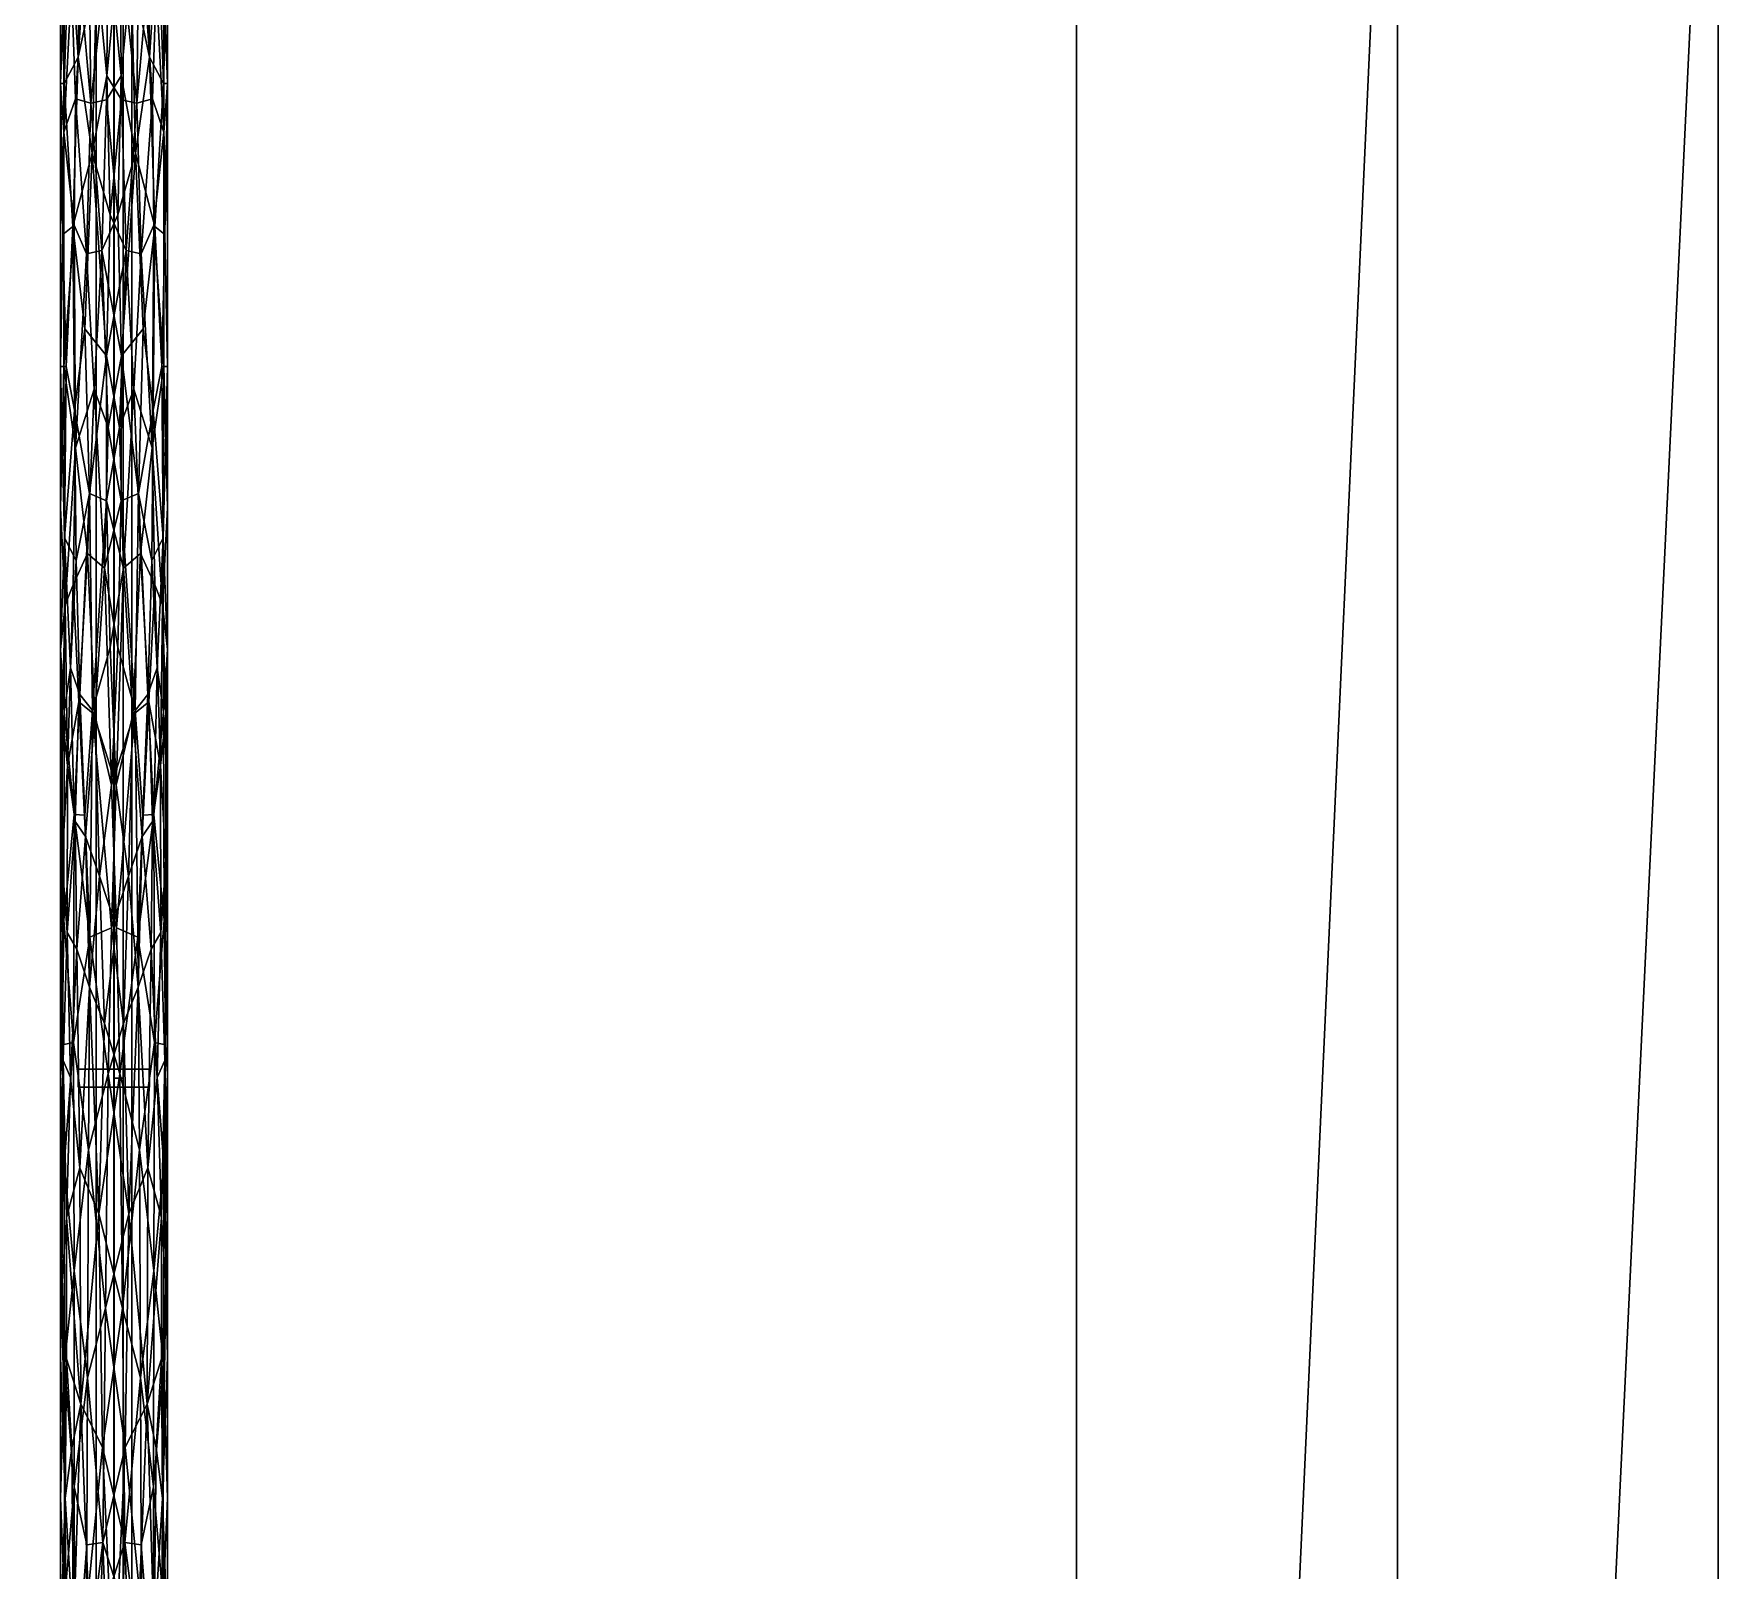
# Model space of a CAD drawing. Header units: inches. Extents: x -2369 to 1860, y -2231 to 2192.
# Drawn here: x -405.86 to -358.61, y 160.49 to 203.61 of the extents above; entities that cross this region are included whole.
import ezdxf

# ---------------------------------------------------------------- set-up
doc = ezdxf.new("R2010")
doc.units = ezdxf.units.IN
doc.header["$MEASUREMENT"] = 0
for name, color, linetype, lineweight in [('A-FLOR', 192, 'Continuous', 13), ('A-FLOR-HRAL', 11, 'Continuous', 9), ('A-ROOF', 132, 'Continuous', 13), ('A-WALL', 113, 'Continuous', 13), ('C-TOPO', 7, 'Continuous', 9)]:
    doc.layers.add(name, color=color, linetype=linetype, lineweight=lineweight)

# ---------------------------------------------------------------- blocks, each defined once
blk = doc.blocks.new('Railing - 2_ 8_-381593-_3D_')
at = {"layer": 'A-FLOR-HRAL', "transparency": 33554496}
mesh = blk.add_polyface(dxfattribs=at)
corners = [(0.007, -16), (0.007, -16, 23.5), (0.007, 16, 23.5), (0.007, 16)]
mesh.append_faces([[corners[k] for k in face] for face in [(0, 1, 2, 3)]])
mesh = blk.add_polyface(dxfattribs=at)
corners = [(0.257, 16), (0.007, 16), (0.007, 16, 23.5), (0.257, 16, 23.5)]
mesh.append_faces([[corners[k] for k in face] for face in [(0, 1, 2, 3)]])
mesh = blk.add_polyface(dxfattribs=at)
corners = [(0.257, 16, 23.5), (0.007, 16, 23.5), (0.007, -16, 23.5), (0.257, -16, 23.5)]
mesh.append_faces([[corners[k] for k in face] for face in [(0, 1, 2, 3)]])
mesh = blk.add_polyface(dxfattribs=at)
corners = [(0.257, -16), (0.007, -16), (0.007, 16), (0.257, 16)]
mesh.append_faces([[corners[k] for k in face] for face in [(0, 1, 2, 3)]])
mesh = blk.add_polyface(dxfattribs=at)
corners = [(0.257, 16, 23.5), (0.257, -16, 23.5), (0.257, -16), (0.257, 16)]
mesh.append_faces([[corners[k] for k in face] for face in [(0, 1, 2, 3)]])
mesh = blk.add_polyface(dxfattribs=at)
corners = [(0.257, -16, 23.5), (0.007, -16, 23.5), (0.007, -16), (0.257, -16)]
mesh.append_faces([[corners[k] for k in face] for face in [(0, 1, 2, 3)]])
blk = doc.blocks.new('Railing - 2_ x 1_2_-368029-_3D_')
at = {"layer": 'A-FLOR-HRAL'}
mesh = blk.add_polyface(dxfattribs=at)
corners = [(1, 0.25, 34.869), (1, 0.25), (-1, 0.25), (-1, 0.25, 34.869)]
mesh.append_faces([[corners[k] for k in face] for face in [(0, 1, 2, 3)]])
mesh = blk.add_polyface(dxfattribs=at)
corners = [(-1, 0.25, 34.869), (-1, 0.25), (-1, -0.25), (-1, -0.25, 34.869)]
mesh.append_faces([[corners[k] for k in face] for face in [(0, 1, 2, 3)]])
mesh = blk.add_polyface(dxfattribs=at)
corners = [(-1, 0.25, 34.869), (-1, -0.25, 34.869), (1, -0.25, 34.869), (1, 0.25, 34.869)]
mesh.append_faces([[corners[k] for k in face] for face in [(0, 1, 2, 3)]])
mesh = blk.add_polyface(dxfattribs=at)
corners = [(1, 0.25), (1, -0.25), (-1, -0.25), (-1, 0.25)]
mesh.append_faces([[corners[k] for k in face] for face in [(0, 1, 2, 3)]])
mesh = blk.add_polyface(dxfattribs=at)
corners = [(1, -0.25, 34.869), (1, -0.25), (1, 0.25), (1, 0.25, 34.869)]
mesh.append_faces([[corners[k] for k in face] for face in [(0, 1, 2, 3)]])
mesh = blk.add_polyface(dxfattribs=at)
corners = [(-1, -0.25, 34.869), (-1, -0.25), (1, -0.25), (1, -0.25, 34.869)]
mesh.append_faces([[corners[k] for k in face] for face in [(0, 1, 2, 3)]])
blk = doc.blocks.new('Railing - Railing-383518-_3D_')
for name, p in [('Railing - 2_ 8_-381593-_3D_', (-403.611, 190.297, 305)), ('Railing - 2_ x 1_2_-368029-_3D_', (-403.611, 174.297, 301)), ('Railing - 2_ 8_-381593-_3D_', (-403.611, 158.297, 305))]:
    blk.add_blockref(name, p)
at = {"layer": 'A-FLOR-HRAL'}
mesh = blk.add_polyface(dxfattribs=at)
corners = [(-404.111, 317.329, 333.5), (-404.111, 63.265, 333.5), (-403.111, 63.265, 333.5), (-403.111, 317.329, 333.5)]
mesh.append_faces([[corners[k] for k in face] for face in [(0, 1, 2, 3)]])
mesh = blk.add_polyface(dxfattribs=at)
corners = [(-403.111, 317.329, 332.5), (-403.111, 63.265, 332.5), (-404.111, 63.265, 332.5), (-404.111, 317.329, 332.5)]
mesh.append_faces([[corners[k] for k in face] for face in [(0, 1, 2, 3)]])
mesh = blk.add_polyface(dxfattribs=at)
corners = [(-404.111, 317.329, 332.5), (-404.111, 63.265, 332.5), (-404.111, 63.265, 333.5), (-404.111, 317.329, 333.5)]
mesh.append_faces([[corners[k] for k in face] for face in [(0, 1, 2, 3)]])
mesh = blk.add_polyface(dxfattribs=at)
corners = [(-404.111, 317.329, 329.5), (-404.111, 63.265, 329.5), (-403.111, 63.265, 329.5), (-403.111, 317.329, 329.5)]
mesh.append_faces([[corners[k] for k in face] for face in [(0, 1, 2, 3)]])
mesh = blk.add_polyface(dxfattribs=at)
corners = [(-403.111, 317.329, 328.5), (-403.111, 63.265, 328.5), (-404.111, 63.265, 328.5), (-404.111, 317.329, 328.5)]
mesh.append_faces([[corners[k] for k in face] for face in [(0, 1, 2, 3)]])
mesh = blk.add_polyface(dxfattribs=at)
corners = [(-404.111, 317.329, 328.5), (-404.111, 63.265, 328.5), (-404.111, 63.265, 329.5), (-404.111, 317.329, 329.5)]
mesh.append_faces([[corners[k] for k in face] for face in [(0, 1, 2, 3)]])
mesh = blk.add_polyface(dxfattribs=at)
corners = [(-403.111, 317.329, 333.5), (-403.111, 63.265, 333.5), (-403.111, 63.265, 332.5), (-403.111, 317.329, 332.5)]
mesh.append_faces([[corners[k] for k in face] for face in [(0, 1, 2, 3)]])
mesh = blk.add_polyface(dxfattribs=at)
corners = [(-403.111, 317.329, 329.5), (-403.111, 63.265, 329.5), (-403.111, 63.265, 328.5), (-403.111, 317.329, 328.5)]
mesh.append_faces([[corners[k] for k in face] for face in [(0, 1, 2, 3)]])
blk = doc.blocks.new('Top Rail Type - Top Rail_Internal_-383686-_3D_')
at = {"layer": 'A-FLOR-HRAL'}
mesh = blk.add_polyface(dxfattribs=at)
corners = [(-404.33, 208.244, 336.013), (-403.775, 206.176, 335.882), (-404.258, 201.66, 335.985), (-405.012, 200.847, 336.598), (-405.111, 202.207, 337), (-405.01, 204.976, 336.594), (-404.689, 201.777, 336.217), (-404.507, 204.5, 336.098), (-403.819, 201.748, 335.886), (-403.952, 197.52, 335.904), (-402.61, 202.946, 336.162), (-403.004, 200.254, 335.971), (-403.131, 205.358, 335.934), (-403.257, 211.549, 335.907), (-402.216, 202.207, 336.587), (-402.111, 202.207, 337), (-402.179, 197.975, 336.665), (-404.648, 208.07, 336.187), (-405.015, 209.103, 336.604), (-404.8, 204.968, 336.314), (-404.728, 198.237, 336.249), (-404.379, 197.429, 336.034), (-403.408, 202.424, 335.885), (-402.111, 206.176, 337), (-402.677, 209.165, 336.12), (-402.367, 206.599, 336.372), (-402.46, 198.199, 336.279), (-402.174, 207.767, 336.677), (-403.505, 198.521, 335.878), (-405.111, 206.176, 337), (-405.111, 198.237, 337)]
mesh.append_faces([[corners[k] for k in face] for face in [(29, 5, 4)]], dxfattribs={"vtx0": -1, "vtx1": -1})
mesh.append_faces([[corners[k] for k in face] for face in [(0, 1, 2), (3, 4, 5), (6, 7, 2), (2, 8, 9), (10, 11, 12), (1, 13, 12), (14, 15, 16), (17, 0, 7), (18, 17, 19), (6, 20, 3), (21, 6, 2), (22, 12, 11), (5, 19, 3), (22, 8, 1), (10, 12, 24), (25, 10, 24), (26, 10, 14), (25, 14, 10), (27, 23, 14), (25, 27, 14), (19, 17, 7), (19, 7, 6), (2, 7, 0), (19, 6, 3), (28, 8, 22), (8, 2, 1), (28, 22, 11), (12, 22, 1), (10, 26, 11), (5, 18, 19), (18, 5, 29)]], dxfattribs={"vtx0": -1, "vtx1": -1, "vtx2": -1})
mesh.append_faces([[corners[k] for k in face] for face in [(3, 30, 4)]], dxfattribs={"vtx0": -1, "vtx2": -1})
mesh.append_faces([[corners[k] for k in face] for face in [(23, 15, 14)]], dxfattribs={"vtx1": -1, "vtx2": -1})
mesh = blk.add_polyface(dxfattribs=at)
corners = [(-402.892, 208.244, 337.987), (-403.448, 206.176, 338.118), (-402.964, 201.66, 338.015), (-402.21, 200.847, 337.402), (-402.111, 202.207, 337), (-402.212, 204.976, 337.406), (-402.533, 201.777, 337.783), (-402.715, 204.5, 337.902), (-403.403, 201.748, 338.114), (-403.27, 197.52, 338.096), (-404.612, 202.946, 337.838), (-404.218, 200.254, 338.029), (-404.091, 205.358, 338.066), (-403.965, 211.549, 338.093), (-402.575, 208.07, 337.813), (-402.207, 209.103, 337.396), (-402.423, 204.968, 337.686), (-402.494, 198.237, 337.751), (-402.843, 197.429, 337.966), (-403.814, 202.424, 338.115), (-405.048, 207.767, 337.323), (-405.111, 206.176, 337), (-405.006, 202.207, 337.413), (-404.545, 209.165, 337.88), (-404.855, 206.599, 337.628), (-404.762, 198.199, 337.721), (-405.111, 202.207, 337), (-405.043, 197.975, 337.335), (-403.718, 198.521, 338.122), (-402.111, 206.176, 337), (-402.111, 198.237, 337)]
mesh.append_faces([[corners[k] for k in face] for face in [(29, 5, 4)]], dxfattribs={"vtx0": -1, "vtx1": -1})
mesh.append_faces([[corners[k] for k in face] for face in [(0, 1, 2), (3, 4, 5), (6, 7, 2), (2, 8, 9), (10, 11, 12), (1, 13, 12), (14, 0, 7), (15, 14, 16), (6, 17, 3), (18, 6, 2), (19, 12, 11), (20, 21, 22), (5, 16, 3), (19, 8, 1), (10, 12, 23), (24, 10, 23), (25, 10, 22), (24, 22, 10), (22, 26, 27), (24, 20, 22), (16, 14, 7), (16, 7, 6), (2, 7, 0), (16, 6, 3), (28, 8, 19), (8, 2, 1), (28, 19, 11), (12, 19, 1), (10, 25, 11), (5, 15, 16), (15, 5, 29)]], dxfattribs={"vtx0": -1, "vtx1": -1, "vtx2": -1})
mesh.append_faces([[corners[k] for k in face] for face in [(3, 30, 4), (22, 21, 26)]], dxfattribs={"vtx0": -1, "vtx2": -1})
mesh = blk.add_polyface(dxfattribs=at)
corners = [(-404.728, 198.237, 336.249), (-405.012, 194.267, 336.598), (-405.012, 200.847, 336.598), (-403.875, 188.606, 335.893), (-404.166, 193.634, 335.955), (-403.77, 192.552, 335.881), (-402.111, 198.237, 337), (-402.111, 194.267, 337), (-402.179, 197.975, 336.665), (-402.111, 202.207, 337), (-402.509, 193.044, 336.237), (-402.795, 195.327, 336.056), (-402.46, 198.199, 336.279), (-404.379, 197.429, 336.034), (-404.258, 201.66, 335.985), (-403.952, 197.52, 335.904), (-404.686, 191.983, 336.216), (-404.353, 189.022, 336.022), (-403.505, 198.521, 335.878), (-403.402, 194.569, 335.886), (-405.111, 194.267, 337), (-405.111, 198.237, 337), (-405.111, 190.297, 337), (-404.975, 187.579, 336.532), (-402.926, 190.7, 335.999), (-402.551, 188.822, 336.204), (-402.269, 194.267, 336.498), (-402.229, 189.459, 336.563), (-403.004, 200.254, 335.971), (-403.404, 190.495, 335.886), (-404.689, 201.777, 336.217), (-403.819, 201.748, 335.886), (-402.216, 202.207, 336.587)]
mesh.append_faces([[corners[k] for k in face] for face in [(0, 1, 2), (3, 4, 5), (10, 11, 12), (13, 14, 15), (1, 0, 16), (17, 16, 4), (18, 19, 15), (22, 1, 23), (16, 13, 4), (16, 23, 1), (24, 10, 25), (26, 27, 10), (18, 28, 19), (11, 28, 12), (29, 5, 19), (15, 19, 5), (29, 19, 24), (11, 19, 28), (13, 0, 30), (0, 13, 16), (4, 13, 15), (4, 15, 5), (31, 18, 15), (26, 7, 27), (8, 26, 12), (26, 10, 12), (11, 10, 24), (11, 24, 19), (32, 8, 12), (26, 8, 7)]], dxfattribs={"vtx0": -1, "vtx1": -1, "vtx2": -1})
mesh.append_faces([[corners[k] for k in face] for face in [(1, 22, 20)]], dxfattribs={"vtx0": -1, "vtx2": -1})
mesh.append_faces([[corners[k] for k in face] for face in [(1, 20, 21, 2)]], dxfattribs={"vtx0": -1, "vtx2": -1, "vtx3": -1})
mesh.append_faces([[corners[k] for k in face] for face in [(6, 7, 8, 9)]], dxfattribs={"vtx1": -1, "vtx2": -1})
mesh = blk.add_polyface(dxfattribs=at)
corners = [(-403.057, 193.634, 338.045), (-403.453, 192.552, 338.119), (-403.347, 188.606, 338.107), (-402.536, 191.983, 337.784), (-402.843, 197.429, 337.966), (-405.111, 198.237, 337), (-405.111, 194.267, 337), (-405.043, 197.975, 337.335), (-405.111, 202.207, 337), (-404.713, 193.044, 337.763), (-404.428, 195.327, 337.944), (-404.762, 198.199, 337.721), (-402.964, 201.66, 338.015), (-403.27, 197.52, 338.096), (-402.21, 194.267, 337.402), (-402.494, 198.237, 337.751), (-402.869, 189.022, 337.978), (-403.718, 198.521, 338.122), (-403.82, 194.569, 338.114), (-402.111, 194.267, 337), (-402.111, 198.237, 337), (-402.21, 200.847, 337.402), (-404.297, 190.7, 338.001), (-402.111, 190.297, 337), (-402.247, 187.579, 337.468), (-404.671, 188.822, 337.796), (-404.954, 194.267, 337.502), (-404.993, 189.459, 337.437), (-404.218, 200.254, 338.029), (-403.818, 190.495, 338.114), (-402.533, 201.777, 337.783), (-403.403, 201.748, 338.114), (-405.006, 202.207, 337.413)]
mesh.append_faces([[corners[k] for k in face] for face in [(0, 1, 2), (3, 4, 0), (9, 10, 11), (4, 12, 13), (14, 15, 3), (16, 3, 0), (17, 18, 13), (22, 10, 9), (23, 14, 24), (15, 14, 21), (3, 24, 14), (22, 9, 25), (26, 27, 9), (17, 28, 18), (10, 28, 11), (29, 1, 18), (13, 18, 1), (29, 18, 22), (10, 18, 28), (4, 15, 30), (15, 4, 3), (0, 4, 13), (0, 13, 1), (31, 17, 13), (26, 6, 27), (7, 26, 11), (26, 9, 11), (10, 22, 18), (32, 7, 11), (26, 7, 6)]], dxfattribs={"vtx0": -1, "vtx1": -1, "vtx2": -1})
mesh.append_faces([[corners[k] for k in face] for face in [(14, 23, 19)]], dxfattribs={"vtx0": -1, "vtx2": -1})
mesh.append_faces([[corners[k] for k in face] for face in [(14, 19, 20, 21)]], dxfattribs={"vtx0": -1, "vtx2": -1, "vtx3": -1})
mesh.append_faces([[corners[k] for k in face] for face in [(5, 6, 7, 8)]], dxfattribs={"vtx1": -1, "vtx2": -1})
mesh = blk.add_polyface(dxfattribs=at)
corners = [(-404.757, 188.139, 336.274), (-404.686, 191.983, 336.216), (-404.353, 189.022, 336.022), (-402.551, 188.822, 336.204), (-402.229, 189.459, 336.563), (-402.395, 185.811, 336.341), (-402.66, 185.059, 336.13), (-402.926, 190.7, 335.999), (-403.875, 188.606, 335.893), (-403.404, 190.495, 335.886), (-403.504, 186.395, 335.878), (-402.509, 193.044, 336.237), (-404.975, 187.579, 336.532), (-404.915, 183.069, 336.444), (-405.067, 184.469, 336.729), (-405.111, 186.328, 337), (-402.798, 181.68, 336.055), (-402.494, 181.697, 336.249), (-404.166, 193.634, 335.955), (-403.013, 184.614, 335.968), (-402.111, 190.297, 337), (-402.111, 186.328, 337), (-402.111, 194.267, 337), (-404.146, 184.492, 335.949), (-404.592, 184.861, 336.149), (-404.404, 181.08, 336.045), (-403.675, 182.519, 335.876), (-403.77, 192.552, 335.881), (-405.111, 190.297, 337), (-405.111, 182.358, 337), (-404.695, 181.497, 336.222), (-402.216, 184.579, 336.586), (-402.111, 182.358, 337)]
mesh.append_faces([[corners[k] for k in face] for face in [(28, 12, 15)]], dxfattribs={"vtx0": -1, "vtx1": -1})
mesh.append_faces([[corners[k] for k in face] for face in [(0, 1, 2), (3, 4, 5), (6, 7, 3), (8, 9, 10), (3, 11, 4), (12, 13, 14), (14, 15, 12), (16, 6, 17), (8, 2, 18), (12, 1, 0), (19, 7, 6), (3, 5, 6), (2, 23, 24), (8, 23, 2), (24, 23, 25), (8, 10, 26), (23, 8, 26), (27, 9, 8), (24, 13, 0), (10, 19, 26), (10, 9, 19), (30, 13, 24), (12, 0, 13), (24, 0, 2), (9, 7, 19), (19, 6, 16), (31, 17, 5), (6, 5, 17), (4, 31, 5), (21, 31, 4)]], dxfattribs={"vtx0": -1, "vtx1": -1, "vtx2": -1})
mesh.append_faces([[corners[k] for k in face] for face in [(14, 29, 15)]], dxfattribs={"vtx0": -1, "vtx2": -1})
mesh.append_faces([[corners[k] for k in face] for face in [(20, 21, 4, 22), (21, 32, 31)]], dxfattribs={"vtx1": -1, "vtx2": -1})
mesh = blk.add_polyface(dxfattribs=at)
corners = [(-404.671, 188.822, 337.796), (-404.993, 189.459, 337.437), (-404.827, 185.811, 337.659), (-404.563, 185.059, 337.87), (-404.297, 190.7, 338.001), (-403.347, 188.606, 338.107), (-403.818, 190.495, 338.114), (-403.718, 186.395, 338.122), (-402.155, 184.469, 337.271), (-402.247, 187.579, 337.468), (-402.307, 183.069, 337.556), (-402.466, 188.139, 337.726), (-402.536, 191.983, 337.784), (-402.869, 189.022, 337.978), (-402.111, 186.328, 337), (-404.424, 181.68, 337.945), (-404.728, 181.697, 337.751), (-403.057, 193.634, 338.045), (-404.209, 184.614, 338.032), (-405.111, 190.297, 337), (-405.111, 186.328, 337), (-405.111, 194.267, 337), (-403.076, 184.492, 338.051), (-402.63, 184.861, 337.851), (-402.818, 181.08, 337.955), (-403.547, 182.519, 338.124), (-403.453, 192.552, 338.119), (-402.111, 190.297, 337), (-402.111, 182.358, 337), (-402.528, 181.497, 337.778), (-404.713, 193.044, 337.763), (-405.006, 184.579, 337.414), (-405.111, 182.358, 337)]
mesh.append_faces([[corners[k] for k in face] for face in [(27, 9, 14)]], dxfattribs={"vtx0": -1, "vtx1": -1})
mesh.append_faces([[corners[k] for k in face] for face in [(0, 1, 2), (3, 4, 0), (5, 6, 7), (8, 9, 10), (11, 12, 13), (8, 14, 9), (15, 3, 16), (5, 13, 17), (9, 12, 11), (18, 4, 3), (0, 2, 3), (13, 22, 23), (5, 22, 13), (23, 22, 24), (5, 7, 25), (22, 5, 25), (26, 6, 5), (23, 10, 11), (7, 18, 25), (7, 6, 18), (29, 10, 23), (9, 11, 10), (23, 11, 13), (0, 30, 1), (6, 4, 18), (18, 3, 15), (31, 16, 2), (3, 2, 16), (1, 31, 2), (20, 31, 1)]], dxfattribs={"vtx0": -1, "vtx1": -1, "vtx2": -1})
mesh.append_faces([[corners[k] for k in face] for face in [(8, 28, 14)]], dxfattribs={"vtx0": -1, "vtx2": -1})
mesh.append_faces([[corners[k] for k in face] for face in [(19, 20, 1, 21), (20, 32, 31)]], dxfattribs={"vtx1": -1, "vtx2": -1})
mesh = blk.add_polyface(dxfattribs=at)
corners = [(-402.111, 174.418, 337), (-402.16, 175.231, 336.716), (-402.111, 178.388, 337), (-404.294, 176.854, 335.998), (-404.652, 177.917, 336.19), (-404.404, 181.08, 336.045), (-404.926, 178.388, 336.458), (-405.038, 174.792, 336.654), (-405.064, 180.373, 336.72), (-404.019, 179.964, 335.917), (-404.146, 184.492, 335.949), (-402.494, 181.697, 336.249), (-402.475, 175.297, 336.265), (-402.939, 178.258, 335.994), (-402.216, 184.579, 336.586), (-402.203, 178.728, 336.613), (-403.876, 175.829, 335.893), (-403.542, 178.519, 335.876), (-403.675, 182.519, 335.876), (-403.013, 184.614, 335.968), (-402.111, 182.358, 337), (-404.565, 171.782, 336.132), (-404.695, 181.497, 336.222), (-404.592, 184.861, 336.149), (-404.828, 174.312, 336.342), (-405.111, 178.388, 337), (-405.111, 182.358, 337), (-405.067, 184.469, 336.729), (-404.915, 183.069, 336.444), (-403.448, 174.418, 335.882), (-402.798, 181.68, 336.055)]
mesh.append_faces([[corners[k] for k in face] for face in [(0, 1, 2)]], dxfattribs={"vtx0": -1, "vtx1": -1})
mesh.append_faces([[corners[k] for k in face] for face in [(3, 4, 5), (6, 7, 8), (9, 5, 10), (11, 12, 13), (14, 15, 11), (16, 9, 17), (12, 11, 15), (18, 17, 9), (18, 19, 17), (14, 20, 15), (15, 2, 1), (4, 3, 21), (5, 4, 22), (3, 5, 9), (23, 5, 22), (24, 6, 4), (6, 24, 7), (26, 27, 8), (25, 8, 7), (28, 6, 8), (4, 6, 22), (8, 27, 28), (3, 9, 16), (18, 9, 10), (17, 29, 16), (17, 13, 29), (13, 17, 19), (28, 22, 6), (30, 13, 19), (13, 30, 11), (15, 1, 12)]], dxfattribs={"vtx0": -1, "vtx1": -1, "vtx2": -1})
mesh.append_faces([[corners[k] for k in face] for face in [(15, 20, 2)]], dxfattribs={"vtx0": -1, "vtx2": -1})
mesh.append_faces([[corners[k] for k in face] for face in [(25, 26, 8)]], dxfattribs={"vtx1": -1, "vtx2": -1})
mesh = blk.add_polyface(dxfattribs=at)
corners = [(-405.111, 174.418, 337), (-405.063, 175.231, 337.284), (-405.111, 178.388, 337), (-402.929, 176.854, 338.002), (-402.57, 177.917, 337.81), (-402.818, 181.08, 337.955), (-402.296, 178.388, 337.542), (-402.184, 174.792, 337.346), (-402.158, 180.373, 337.28), (-403.204, 179.964, 338.083), (-403.076, 184.492, 338.051), (-404.728, 181.697, 337.751), (-404.747, 175.297, 337.735), (-404.284, 178.258, 338.006), (-405.006, 184.579, 337.414), (-405.02, 178.728, 337.387), (-403.346, 175.829, 338.107), (-403.68, 178.519, 338.124), (-403.547, 182.519, 338.124), (-404.209, 184.614, 338.032), (-405.111, 182.358, 337), (-402.658, 171.782, 337.868), (-402.528, 181.497, 337.778), (-402.63, 184.861, 337.851), (-402.394, 174.312, 337.658), (-402.111, 178.388, 337), (-402.111, 182.358, 337), (-402.155, 184.469, 337.271), (-402.307, 183.069, 337.556), (-403.775, 174.418, 338.118), (-404.424, 181.68, 337.945)]
mesh.append_faces([[corners[k] for k in face] for face in [(0, 1, 2)]], dxfattribs={"vtx0": -1, "vtx1": -1})
mesh.append_faces([[corners[k] for k in face] for face in [(3, 4, 5), (6, 7, 8), (9, 5, 10), (11, 12, 13), (14, 15, 11), (16, 9, 17), (12, 11, 15), (18, 17, 9), (18, 19, 17), (14, 20, 15), (15, 2, 1), (4, 3, 21), (5, 4, 22), (3, 5, 9), (23, 5, 22), (24, 6, 4), (6, 24, 7), (26, 27, 8), (25, 8, 7), (28, 6, 8), (4, 6, 22), (8, 27, 28), (3, 9, 16), (18, 9, 10), (17, 29, 16), (17, 13, 29), (13, 17, 19), (28, 22, 6), (30, 13, 19), (13, 30, 11), (15, 1, 12)]], dxfattribs={"vtx0": -1, "vtx1": -1, "vtx2": -1})
mesh.append_faces([[corners[k] for k in face] for face in [(15, 20, 2)]], dxfattribs={"vtx0": -1, "vtx2": -1})
mesh.append_faces([[corners[k] for k in face] for face in [(25, 26, 8)]], dxfattribs={"vtx1": -1, "vtx2": -1})
mesh = blk.add_polyface(dxfattribs=at)
corners = [(-402.895, 172.289, 336.011), (-402.869, 165.889, 336.022), (-403.375, 167.843, 335.889), (-405.111, 166.479, 337), (-405.069, 168.464, 336.734), (-404.977, 162.509, 336.534), (-402.939, 178.258, 335.994), (-402.475, 175.297, 336.265), (-405.111, 174.418, 337), (-405.111, 178.388, 337), (-405.038, 174.792, 336.654), (-405.111, 170.449, 337), (-404.942, 170.389, 336.48), (-404.828, 174.312, 336.342), (-404.034, 170.487, 335.921), (-403.448, 174.418, 335.882), (-404.652, 177.917, 336.19), (-404.565, 171.782, 336.132), (-404.543, 165.153, 336.119), (-402.494, 168.896, 336.249), (-402.215, 171.879, 336.59), (-402.16, 175.231, 336.716), (-403.876, 175.829, 335.893), (-403.929, 163.942, 335.901), (-404.294, 176.854, 335.998), (-402.111, 170.449, 337), (-402.222, 166.295, 336.575), (-402.111, 174.418, 337), (-402.497, 162.828, 336.247), (-404.945, 166.418, 336.485), (-402.111, 166.479, 337), (-402.111, 162.509, 337)]
mesh.append_faces([[corners[k] for k in face] for face in [(11, 4, 3)]], dxfattribs={"vtx0": -1, "vtx1": -1})
mesh.append_faces([[corners[k] for k in face] for face in [(0, 1, 2), (3, 4, 5), (0, 6, 7), (12, 10, 13), (14, 15, 2), (13, 16, 17), (17, 14, 18), (15, 6, 0), (19, 7, 20), (21, 20, 7), (2, 15, 0), (19, 0, 7), (14, 22, 15), (23, 14, 2), (24, 14, 17), (23, 18, 14), (20, 25, 26), (26, 19, 20), (27, 20, 21), (26, 28, 19), (1, 19, 28), (12, 29, 4), (19, 1, 0), (12, 17, 18), (12, 13, 17), (10, 4, 11), (12, 4, 10), (29, 12, 18), (24, 22, 14), (4, 29, 5)]], dxfattribs={"vtx0": -1, "vtx1": -1, "vtx2": -1})
mesh.append_faces([[corners[k] for k in face] for face in [(20, 27, 25)]], dxfattribs={"vtx0": -1, "vtx2": -1})
mesh.append_faces([[corners[k] for k in face] for face in [(8, 9, 10, 11), (30, 31, 26, 25)]], dxfattribs={"vtx1": -1, "vtx2": -1})
mesh = blk.add_polyface(dxfattribs=at)
corners = [(-404.327, 172.289, 337.989), (-404.353, 165.889, 337.978), (-403.847, 167.843, 338.111), (-402.111, 166.479, 337), (-402.154, 168.464, 337.266), (-402.246, 162.509, 337.466), (-404.284, 178.258, 338.006), (-404.747, 175.297, 337.735), (-402.111, 174.418, 337), (-402.111, 178.388, 337), (-402.184, 174.792, 337.346), (-402.111, 170.449, 337), (-402.281, 170.389, 337.52), (-402.394, 174.312, 337.658), (-403.189, 170.487, 338.079), (-403.775, 174.418, 338.118), (-402.57, 177.917, 337.81), (-402.658, 171.782, 337.868), (-402.679, 165.153, 337.882), (-404.728, 168.896, 337.751), (-405.008, 171.879, 337.41), (-405.063, 175.231, 337.284), (-403.346, 175.829, 338.107), (-403.293, 163.942, 338.099), (-402.929, 176.854, 338.002), (-405.111, 170.449, 337), (-405, 166.295, 337.425), (-405.111, 174.418, 337), (-404.726, 162.828, 337.753), (-402.277, 166.418, 337.515), (-405.111, 166.479, 337), (-405.111, 162.509, 337)]
mesh.append_faces([[corners[k] for k in face] for face in [(11, 4, 3)]], dxfattribs={"vtx0": -1, "vtx1": -1})
mesh.append_faces([[corners[k] for k in face] for face in [(0, 1, 2), (3, 4, 5), (0, 6, 7), (12, 10, 13), (14, 15, 2), (13, 16, 17), (17, 14, 18), (15, 6, 0), (19, 7, 20), (21, 20, 7), (2, 15, 0), (19, 0, 7), (14, 22, 15), (23, 14, 2), (24, 14, 17), (23, 18, 14), (20, 25, 26), (26, 19, 20), (27, 20, 21), (26, 28, 19), (1, 19, 28), (12, 29, 4), (19, 1, 0), (12, 17, 18), (12, 13, 17), (10, 4, 11), (12, 4, 10), (29, 12, 18), (24, 22, 14), (4, 29, 5)]], dxfattribs={"vtx0": -1, "vtx1": -1, "vtx2": -1})
mesh.append_faces([[corners[k] for k in face] for face in [(20, 27, 25)]], dxfattribs={"vtx0": -1, "vtx2": -1})
mesh.append_faces([[corners[k] for k in face] for face in [(8, 9, 10, 11), (30, 31, 26, 25)]], dxfattribs={"vtx1": -1, "vtx2": -1})
mesh = blk.add_polyface(dxfattribs=at)
corners = [(-403.303, 161.269, 335.899), (-402.869, 165.889, 336.022), (-402.85, 161.205, 336.031), (-403.74, 159.914, 335.879), (-403.929, 163.942, 335.901), (-404.543, 165.153, 336.119), (-404.333, 159.871, 336.014), (-402.497, 162.828, 336.247), (-402.111, 158.539, 337), (-402.22, 153.439, 336.58), (-402.227, 159.64, 336.566), (-402.111, 162.509, 337), (-405.111, 158.539, 337), (-404.977, 162.509, 336.534), (-405.07, 156.554, 336.739), (-403.375, 167.843, 335.889), (-403.924, 155.86, 335.9), (-402.222, 166.295, 336.575), (-402.51, 156.763, 336.236), (-404.957, 158.425, 336.504), (-404.745, 158.668, 336.263), (-404.795, 163.924, 336.309), (-403.078, 155.025, 335.949), (-402.82, 157.507, 336.044), (-404.432, 155.266, 336.058), (-403.489, 156.142, 335.879), (-404.946, 154.718, 336.487), (-405.111, 162.509, 337), (-405.111, 166.479, 337), (-404.945, 166.418, 336.485)]
mesh.append_faces([[corners[k] for k in face] for face in [(0, 1, 2), (0, 3, 4), (5, 4, 6), (1, 7, 2), (8, 9, 10), (12, 13, 14), (0, 4, 15), (6, 3, 16), (17, 10, 7), (18, 7, 10), (9, 18, 10), (11, 10, 17), (14, 13, 19), (15, 1, 0), (20, 21, 5), (22, 0, 23), (2, 7, 18), (6, 16, 24), (6, 24, 20), (6, 20, 5), (25, 0, 22), (0, 25, 3), (19, 20, 26), (19, 13, 20), (29, 21, 13), (13, 21, 20), (21, 29, 5), (4, 3, 6), (16, 3, 25), (2, 18, 23), (2, 23, 0)]], dxfattribs={"vtx0": -1, "vtx1": -1, "vtx2": -1})
mesh.append_faces([[corners[k] for k in face] for face in [(11, 8, 10), (27, 28, 13, 12)]], dxfattribs={"vtx1": -1, "vtx2": -1})
mesh = blk.add_polyface(dxfattribs=at)
corners = [(-403.919, 161.269, 338.101), (-404.353, 165.889, 337.978), (-404.372, 161.205, 337.969), (-403.483, 159.914, 338.121), (-403.293, 163.942, 338.099), (-402.679, 165.153, 337.882), (-402.89, 159.871, 337.986), (-404.726, 162.828, 337.753), (-405.111, 158.539, 337), (-405.003, 153.439, 337.42), (-404.995, 159.64, 337.434), (-405.111, 162.509, 337), (-402.111, 158.539, 337), (-402.246, 162.509, 337.466), (-402.152, 156.554, 337.261), (-403.847, 167.843, 338.111), (-403.299, 155.86, 338.1), (-405, 166.295, 337.425), (-404.712, 156.763, 337.764), (-402.265, 158.425, 337.496), (-402.478, 158.668, 337.737), (-402.427, 163.924, 337.691), (-404.145, 155.025, 338.051), (-404.402, 157.507, 337.956), (-402.791, 155.266, 337.942), (-403.734, 156.142, 338.121), (-402.276, 154.718, 337.513), (-402.111, 162.509, 337), (-402.111, 166.479, 337), (-402.277, 166.418, 337.515)]
mesh.append_faces([[corners[k] for k in face] for face in [(0, 1, 2), (0, 3, 4), (5, 4, 6), (1, 7, 2), (8, 9, 10), (12, 13, 14), (0, 4, 15), (6, 3, 16), (17, 10, 7), (18, 7, 10), (9, 18, 10), (11, 10, 17), (14, 13, 19), (15, 1, 0), (20, 21, 5), (22, 0, 23), (2, 7, 18), (6, 16, 24), (6, 24, 20), (6, 20, 5), (25, 0, 22), (0, 25, 3), (19, 20, 26), (19, 13, 20), (29, 21, 13), (13, 21, 20), (21, 29, 5), (4, 3, 6), (16, 3, 25), (2, 18, 23), (2, 23, 0)]], dxfattribs={"vtx0": -1, "vtx1": -1, "vtx2": -1})
mesh.append_faces([[corners[k] for k in face] for face in [(11, 8, 10), (27, 28, 13, 12)]], dxfattribs={"vtx1": -1, "vtx2": -1})

msp = doc.modelspace()

# ---------------------------------------------------------------- linework, layer by layer
at = {"color": 252, "lineweight": 9}
msp.add_circle((-123.611, 86.649), 967.167, dxfattribs=at)
at = {"color": 27, "lineweight": 9}
msp.add_circle((-123.611, 86.649), 921.111, dxfattribs=at)

# ---------------------------------------------------------------- block references
at = {"layer": 'A-FLOR-HRAL'}
for name in ['Railing - Railing-383518-_3D_', 'Top Rail Type - Top Rail_Internal_-383686-_3D_']:
    msp.add_blockref(name, (0, 0), dxfattribs=at)

# ---------------------------------------------------------------- meshes
at = {"layer": 'A-FLOR'}
mesh = msp.add_polyface(dxfattribs=at)
corners = [(165.389, -216.671, 12), (-412.611, -216.671, 12), (-412.611, 473.329, 12), (165.389, 473.329, 12)]
mesh.append_faces([[corners[k] for k in face] for face in [(0, 1, 2, 3)]])
mesh = msp.add_polyface(dxfattribs=at)
corners = [(-412.611, 473.329, 24), (-412.611, -216.671, 24), (165.389, -216.671, 24), (165.389, 473.329, 24)]
mesh.append_faces([[corners[k] for k in face] for face in [(0, 1, 2, 3)]])
at = {"layer": 'A-ROOF'}
mesh = msp.add_polyface(dxfattribs=at)
corners = [(-412.611, 473.329, 172), (165.389, 473.329, 172), (165.389, 23.265, 172), (-14.708, 23.265, 172), (-14.708, -47.735, 172), (-412.611, -47.735, 172)]
mesh.append_faces([[corners[k] for k in face] for face in [(3, 0, 1, 2)]], dxfattribs={"vtx0": -1})
mesh.append_faces([[corners[k] for k in face] for face in [(5, 0, 3, 4)]], dxfattribs={"vtx1": -1})
mesh = msp.add_polyface(dxfattribs=at)
corners = [(165.389, 473.329, 177), (-412.611, 473.329, 177), (-412.611, -47.735, 177), (-14.708, -47.735, 177), (-14.708, 23.265, 177), (165.389, 23.265, 177)]
mesh.append_faces([[corners[k] for k in face] for face in [(4, 1, 2, 3)]], dxfattribs={"vtx0": -1})
mesh.append_faces([[corners[k] for k in face] for face in [(0, 1, 4, 5)]], dxfattribs={"vtx1": -1})
mesh = msp.add_polyface(dxfattribs=at)
corners = [(-403.611, 473.329, 301), (165.389, 473.329, 301), (165.389, 23.265, 301), (-14.708, 23.265, 301), (-14.708, -48.735, 301), (-403.611, -48.735, 301)]
mesh.append_faces([[corners[k] for k in face] for face in [(3, 0, 1, 2)]], dxfattribs={"vtx0": -1})
mesh.append_faces([[corners[k] for k in face] for face in [(5, 0, 3, 4)]], dxfattribs={"vtx1": -1})
mesh = msp.add_polyface(dxfattribs=at)
corners = [(165.389, 473.329, 306), (-403.611, 473.329, 306), (-403.611, -48.735, 306), (-14.708, -48.735, 306), (-14.708, 23.265, 306), (165.389, 23.265, 306)]
mesh.append_faces([[corners[k] for k in face] for face in [(4, 1, 2, 3)]], dxfattribs={"vtx0": -1})
mesh.append_faces([[corners[k] for k in face] for face in [(0, 1, 4, 5)]], dxfattribs={"vtx1": -1})
mesh = msp.add_polyface(dxfattribs=at)
corners = [(-403.611, 473.329, 306), (-403.611, 473.329, 301), (-403.611, -48.735, 301), (-403.611, -48.735, 306)]
mesh.append_faces([[corners[k] for k in face] for face in [(0, 1, 2, 3)]])
at = {"layer": 'A-WALL'}
mesh = msp.add_polyface(dxfattribs=at)
corners = [(-376.611, 428.329, 36), (-376.611, 23.329, 36), (-376.611, 23.329, 172), (-376.611, 428.329, 172), (-376.611, 106.329, 108), (-376.611, 106.329, 48), (-376.611, 142.329, 48), (-376.611, 142.329, 108), (-376.611, 374.329, 108), (-376.611, 338.329, 108), (-376.611, 338.329, 48), (-376.611, 374.329, 48)]
mesh.append_faces([[corners[k] for k in face] for face in [(0, 11, 8, 3), (7, 9, 10, 6), (1, 5, 6, 0)]], dxfattribs={"vtx0": -1, "vtx2": -1})
mesh.append_faces([[corners[k] for k in face] for face in [(3, 8, 9, 7)]], dxfattribs={"vtx0": -1, "vtx2": -1, "vtx3": -1})
mesh.append_faces([[corners[k] for k in face] for face in [(10, 11, 0, 6)]], dxfattribs={"vtx1": -1, "vtx2": -1, "vtx3": -1})
mesh.append_faces([[corners[k] for k in face] for face in [(4, 5, 1, 2), (7, 4, 2, 3)]], dxfattribs={"vtx1": -1, "vtx3": -1})
mesh = msp.add_polyface(dxfattribs=at)
corners = [(-376.611, 23.329, 36), (-376.611, 428.329, 36), (-367.611, 428.329, 36), (-367.611, 284.329, 36), (-367.611, 280.329, 36), (-367.611, 220.329, 36), (-367.611, 216.329, 36), (-367.611, 32.329, 36), (-367.611, 23.329, 36)]
mesh.append_faces([[corners[k] for k in face] for face in [(5, 0, 1, 4)]], dxfattribs={"vtx0": -1, "vtx2": -1})
mesh.append_faces([[corners[k] for k in face] for face in [(3, 4, 1, 2)]], dxfattribs={"vtx1": -1})
mesh.append_faces([[corners[k] for k in face] for face in [(6, 7, 0, 5)]], dxfattribs={"vtx1": -1, "vtx2": -1})
mesh.append_faces([[corners[k] for k in face] for face in [(7, 8, 0)]], dxfattribs={"vtx2": -1})
mesh = msp.add_polyface(dxfattribs=at)
corners = [(-376.611, 428.329, 172), (-376.611, 23.329, 172), (-367.611, 23.329, 172), (-367.611, 32.329, 172), (-367.611, 216.329, 172), (-367.611, 220.329, 172), (-367.611, 280.329, 172), (-367.611, 284.329, 172), (-367.611, 428.329, 172)]
mesh.append_faces([[corners[k] for k in face] for face in [(3, 1, 2)]], dxfattribs={"vtx0": -1})
mesh.append_faces([[corners[k] for k in face] for face in [(4, 5, 1, 3)]], dxfattribs={"vtx1": -1, "vtx2": -1})
mesh.append_faces([[corners[k] for k in face] for face in [(5, 6, 0, 1)]], dxfattribs={"vtx1": -1, "vtx3": -1})
mesh.append_faces([[corners[k] for k in face] for face in [(7, 8, 0, 6)]], dxfattribs={"vtx2": -1})
mesh = msp.add_polyface(dxfattribs=at)
corners = [(-367.611, 428.329, 36), (-367.611, 428.329, 172), (-367.611, 284.329, 172), (-367.611, 280.329, 172), (-367.611, 220.329, 172), (-367.611, 216.329, 172), (-367.611, 32.329, 172), (-367.611, 23.329, 172), (-367.611, 23.329, 36), (-367.611, 32.329, 36), (-367.611, 216.329, 36), (-367.611, 220.329, 36), (-367.611, 280.329, 36), (-367.611, 284.329, 36), (-367.611, 106.329, 108), (-367.611, 142.329, 108), (-367.611, 142.329, 48), (-367.611, 106.329, 48), (-367.611, 374.329, 108), (-367.611, 374.329, 48), (-367.611, 338.329, 48), (-367.611, 338.329, 108)]
mesh.append_faces([[corners[k] for k in face] for face in [(10, 16, 17, 9), (11, 4, 5, 10), (21, 12, 13, 20), (18, 1, 2), (11, 3, 4)]], dxfattribs={"vtx0": -1, "vtx2": -1})
mesh.append_faces([[corners[k] for k in face] for face in [(9, 17, 14, 6), (3, 11, 12, 21)]], dxfattribs={"vtx0": -1, "vtx2": -1, "vtx3": -1})
mesh.append_faces([[corners[k] for k in face] for face in [(8, 9, 6, 7)]], dxfattribs={"vtx1": -1})
mesh.append_faces([[corners[k] for k in face] for face in [(15, 16, 10, 5)]], dxfattribs={"vtx1": -1, "vtx2": -1, "vtx3": -1})
mesh.append_faces([[corners[k] for k in face] for face in [(5, 6, 14, 15), (13, 0, 19, 20), (18, 19, 0, 1), (2, 3, 21, 18)]], dxfattribs={"vtx1": -1, "vtx3": -1})
mesh = msp.add_polyface(dxfattribs=at)
corners = [(-367.611, 428.329, 177), (-367.611, 32.329, 177), (-367.611, 32.329, 301), (-367.611, 428.329, 301), (-367.611, 59.329, 259), (-367.611, 59.329, 213), (-367.611, 89.329, 213), (-367.611, 89.329, 259), (-367.611, 236.329, 261), (-367.611, 236.329, 213), (-367.611, 260.329, 213), (-367.611, 260.329, 261), (-367.611, 388.829, 213), (-367.611, 388.829, 285), (-367.611, 331.829, 285), (-367.611, 331.829, 213)]
mesh.append_faces([[corners[k] for k in face] for face in [(7, 9, 6), (4, 2, 7)]], dxfattribs={"vtx0": -1, "vtx1": -1})
mesh.append_faces([[corners[k] for k in face] for face in [(6, 9, 1, 5)]], dxfattribs={"vtx0": -1, "vtx1": -1, "vtx2": -1})
mesh.append_faces([[corners[k] for k in face] for face in [(7, 2, 8, 9)]], dxfattribs={"vtx0": -1, "vtx1": -1, "vtx3": -1})
mesh.append_faces([[corners[k] for k in face] for face in [(15, 10, 11, 14), (3, 13, 14, 2)]], dxfattribs={"vtx0": -1, "vtx2": -1})
mesh.append_faces([[corners[k] for k in face] for face in [(14, 11, 8, 2)]], dxfattribs={"vtx0": -1, "vtx2": -1, "vtx3": -1})
mesh.append_faces([[corners[k] for k in face] for face in [(15, 12, 0, 10)]], dxfattribs={"vtx1": -1, "vtx2": -1, "vtx3": -1})
mesh.append_faces([[corners[k] for k in face] for face in [(3, 0, 12, 13), (9, 10, 0, 1), (4, 5, 1, 2)]], dxfattribs={"vtx1": -1, "vtx3": -1})
mesh = msp.add_polyface(dxfattribs=at)
corners = [(-367.611, 32.329, 177), (-367.611, 428.329, 177), (-358.611, 428.329, 177), (-358.611, 280.329, 177), (-358.611, 276.329, 177), (-358.611, 220.329, 177), (-358.611, 216.329, 177), (-358.611, 32.329, 177)]
mesh.append_faces([[corners[k] for k in face] for face in [(5, 0, 1, 4)]], dxfattribs={"vtx0": -1, "vtx2": -1})
mesh.append_faces([[corners[k] for k in face] for face in [(3, 4, 1, 2)]], dxfattribs={"vtx1": -1})
mesh.append_faces([[corners[k] for k in face] for face in [(6, 7, 0, 5)]], dxfattribs={"vtx2": -1})
mesh = msp.add_polyface(dxfattribs=at)
corners = [(-367.611, 428.329, 301), (-367.611, 32.329, 301), (-358.611, 32.329, 301), (-358.611, 216.329, 301), (-358.611, 220.329, 301), (-358.611, 276.329, 301), (-358.611, 280.329, 301), (-358.611, 428.329, 301)]
mesh.append_faces([[corners[k] for k in face] for face in [(3, 4, 1, 2)]], dxfattribs={"vtx1": -1})
mesh.append_faces([[corners[k] for k in face] for face in [(4, 5, 0, 1)]], dxfattribs={"vtx1": -1, "vtx3": -1})
mesh.append_faces([[corners[k] for k in face] for face in [(6, 7, 0, 5)]], dxfattribs={"vtx2": -1})
at = {"layer": 'C-TOPO'}
mesh = msp.add_polyface(dxfattribs=at)
corners = [(1697.849, 772.484), (1603.274, -970.311), (709.639, -2231.024), (-600.529, -1829.405), (-1580.079, -1391.136), (-1716.965, -1068.504), (-1871.09, -832.416), (-2172.761, 336.781), (-2332.882, 916.262), (-2368.622, 1352.41), (-1840.104, 1688.579), (-1580.321, 1844.567), (-1229.184, 1958.869), (-711.122, 2177.991), (79.278, 2191.922), (1332.227, 1666.75), (1859.887, 1157.106)]
mesh.append_faces([[corners[k] for k in face] for face in [(12, 11, 7), (6, 7, 8), (6, 0, 7), (4, 5, 6), (5, 0, 6), (9, 8, 10), (10, 8, 7), (7, 11, 10), (5, 4, 3), (3, 2, 1), (1, 0, 3), (0, 1, 16), (14, 7, 0), (12, 13, 11), (13, 12, 14), (14, 12, 7), (0, 15, 14), (0, 16, 15), (0, 5, 3)]])

doc.saveas('drawing.dxf')
